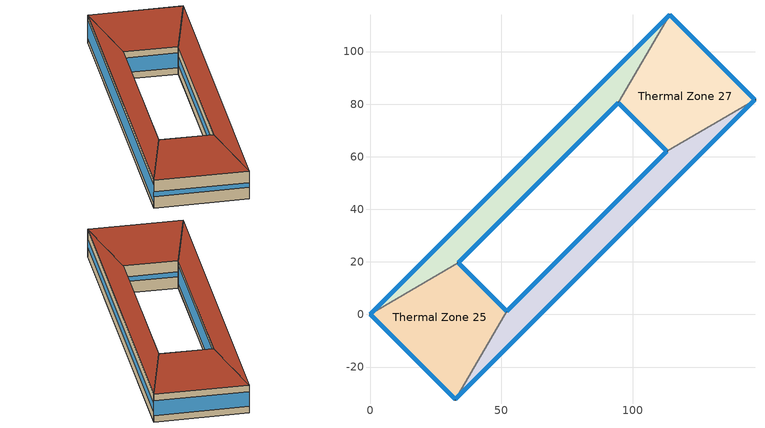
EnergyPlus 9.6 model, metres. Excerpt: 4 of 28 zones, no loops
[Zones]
Thermal Zone 25
 floor to Thermal Zone 21 (Interior Floor): 0,0 33.52,19.69 52.04,1.17 32.35,-32.35 z58.7
 wall outside (Ext Wall): 52.04,1.17 33.52,19.69 / 0,0 32.35,-32.35 z58.7:73.48
 wall to Thermal Zone 28 (Interior Wall): 33.52,19.69 0,0 z58.7:73.48
 wall to Thermal Zone 26 (Interior Wall): 32.35,-32.35 52.04,1.17 z58.7:73.48
 window (Ext Window): 52.04,1.18 33.53,19.69 / 0.01,-0.01 32.34,-32.34 z64.83:67.35
 roof outside (Ext Roof): 32.35,-32.35 52.04,1.17 33.52,19.69 0,0 z73.48
Thermal Zone 26
 floor to Thermal Zone 22 (Interior Floor): 52.04,1.17 112.93,62.06 146.46,81.76 32.35,-32.35 z58.7
 wall outside (Ext Wall): 112.93,62.06 52.04,1.17 / 32.35,-32.35 146.46,81.76 z58.7:73.48
 wall to Thermal Zone 27 (Interior Wall): 146.46,81.76 112.93,62.06 z58.7:73.48
 window (Ext Window): 112.92,62.06 52.05,1.18 / 32.36,-32.34 146.45,81.75 z64.02:68.16
 roof outside (Ext Roof): 32.35,-32.35 146.46,81.76 112.93,62.06 52.04,1.17 z73.48
Thermal Zone 27
 floor to Thermal Zone 23 (Interior Floor): 94.41,80.58 114.11,114.11 146.46,81.76 112.93,62.06 z58.7
 wall outside (Ext Wall): 146.46,81.76 114.11,114.11 / 94.41,80.58 112.93,62.06 z58.7:73.48
 wall to Thermal Zone 28 (Interior Wall): 114.11,114.11 94.41,80.58 z58.7:73.48
 window (Ext Window): 146.45,81.76 114.11,114.1 / 94.42,80.57 112.92,62.07 z62.17:70.01
 roof outside (Ext Roof): 112.93,62.06 146.46,81.76 114.11,114.11 94.41,80.58 z73.48
Thermal Zone 28
 floor to Thermal Zone 24 (Interior Floor): 114.11,114.11 94.41,80.58 33.52,19.69 0,0 z58.7
 wall outside (Ext Wall): 33.52,19.69 94.41,80.58 / 114.11,114.11 0,0 z58.7:73.48
 window (Ext Window): 33.53,19.7 94.41,80.57 / 114.1,114.1 0.01,0.01 z61.43:70.75
 roof outside (Ext Roof): 0,0 33.52,19.69 94.41,80.58 114.11,114.11 z73.48
[Building]
Building 1: North Axis {deg}=-0
[Site:Location]
Washington Dc Dulles IntL Ar: Latitude {deg}=38.98; Longitude {deg}=-77.47; Time Zone {hr}=-5; Elevation {m}=82
[SizingPeriod:DesignDay] Month=7; Day of Month=21; Day Type=SummerDesignDay; Daily Dry-Bulb Temperature Range {deltaC}=14.4; Dry-Bulb Temperature Range Modifier Type=DefaultMultipliers; Barometric Pressure {Pa}=86790; Wind Speed {m/s}=5; Wind Direction {deg}=340; Rain Indicator=No; Snow Indicator=No; Daylight Saving Time Indicator=No; Solar Model Indicator=ASHRAETau; ASHRAE Clear Sky Optical Depth for Beam Irradiance (taub)=0.339; ASHRAE Clear Sky Optical Depth for Diffuse Irradiance (taud)=2.366; Begin Environment Reset Mode=FullResetAtBeginEnvironment
Name | Maximum Dry-Bulb Temperature {C} | Humidity Condition Type | Wetbulb or DewPoint at Maximum Dry-Bulb {C} | Enthalpy at Maximum Dry-Bulb {J/kg}
SALT-LAKE-CITY-IAP Ann Clg .4% Condns DB=>MWB | 36.5 | Wetbulb | 17.1
SALT-LAKE-CITY-IAP Ann Clg .4% Condns DP=>MDB | 22.5 | Dewpoint | 15.6
SALT-LAKE-CITY-IAP Ann Clg .4% Condns Enth=>MDB | 30.8 | Enthalpy |  | 59300
SALT-LAKE-CITY-IAP Ann Clg .4% Condns WB=>MDB | 31.2 | Wetbulb | 19
[Material] Thermal Absorptance=0.9
Name | Roughness | Thickness m | Conductivity W/m-K | Density kg/m3 | Specific Heat J/kg-K | Solar Absorptance | Visible Absorptance
wall concrete | MediumRough | 0.03 | 0.5 | 2243 | 837 | 0.65 | 0.65
roof concrete | MediumRough | 0.05 | 0.5 | 2243 | 837 | 0.65 | 0.65
Wall Insulation [18]; Roof Insulation [18] | MediumRough | 0.1693 | 0.049 | 265 | 836.8 | 0.7 | 0.7
F16 Acoustic tile | MediumSmooth | 0.0191 | 0.06 | 368 | 590 | 0.3 | 0.3
M11 100mm lightweight concrete | MediumRough | 0.1016 | 0.53 | 1280 | 840 | 0.5 | 0.5
G01a 19mm gypsum board | MediumSmooth | 0.019 | 0.16 | 800 | 1090 | 0.4 | 0.4
[Material:AirGap]
Name | Thermal Resistance m2-K/W
F04 Wall air space resistance | 0.15
F05 Ceiling air space resistance | 0.18
[WindowMaterial:SimpleGlazingSystem]
Window Material Simple Glazing System: U-Factor W/m2-K=1.8; Solar Heat Gain Coefficient=0.3
[Construction]
Ext Roof: roof concrete, Roof Insulation [18]
Ext Wall: wall concrete, Wall Insulation [18]
Ext Window: Window Material Simple Glazing System
Interior Floor: F16 Acoustic tile, F05 Ceiling air space resistance, M11 100mm lightweight concrete
Interior Wall: G01a 19mm gypsum board, F04 Wall air space resistance, G01a 19mm gypsum board
[Zone]
Thermal Zone 25; Thermal Zone 26; Thermal Zone 27; Thermal Zone 28: 45, 0, 0, 58.7, , 1, , , , , , Yes
